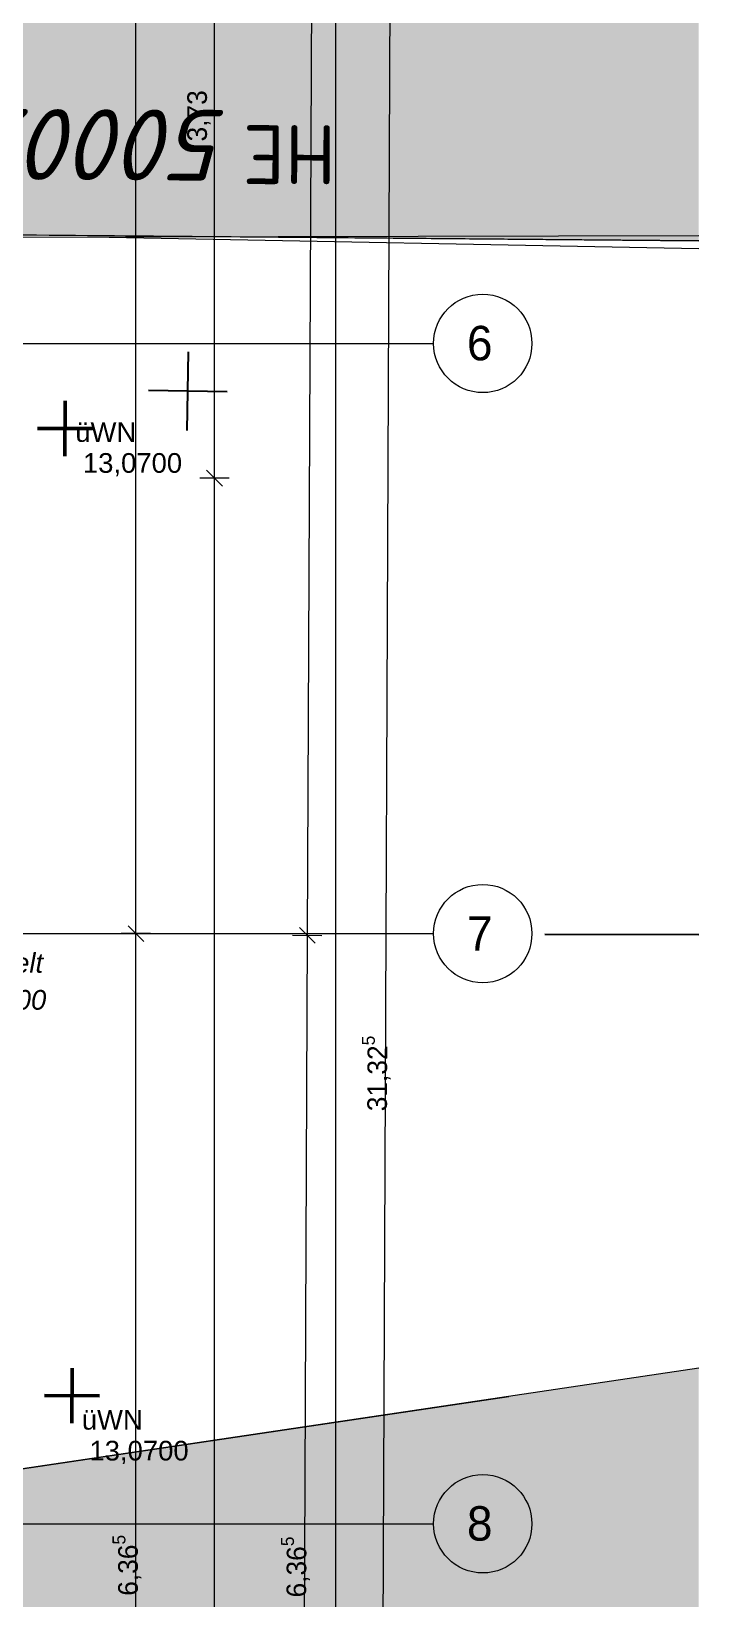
# Model space of a CAD drawing. Header units: metres. Extents: x -14 to 130, y -38 to 4.
# Drawn here: x 19.45 to 22.85, y -18.38 to -10.41 of the extents above; entities that cross this region are included whole.
import ezdxf

# ---------------------------------------------------------------- set-up
doc = ezdxf.new("R2010")
doc.units = ezdxf.units.M
doc.header["$MEASUREMENT"] = 0
for name, pattern in [('Baufluchtlinie', [0.013, 0.008, -0.005]), ('Schnittlinie', [0.006, 0.003, -0.0015, 0, -0.0015]), ('Strichliert_1_-1', [2, 1, -1])]:
    doc.linetypes.add(name, pattern=pattern)
for name, color, linetype in [('-1._KG PP_3_725 Nachbarbebauung', 7, 'Continuous'), ('-1._KG PP_3_851 Marker Schnitt', 7, 'Continuous'), ('-1._KG PP_3_910 Allgemein Lageplan Höhen', 7, 'Continuous'), ('-1._KG PP_3_950 Polierplan Bemaßung', 7, 'Continuous'), ('-1._KG PP_3_Bauwerke_Gebäude - Haus', 7, 'Continuous'), ('-1._KG PP_3_Bemaßen_Sperrmaß 2D', 7, 'Continuous'), ('-1._KG PP_3_Gelände_Geländepunkt', 7, 'Continuous'), ('-1._KG PP_3_Kataster Grenzen_Gebäudegrenze (Hausgrenze) aus Luftbildauswertung', 7, 'Continuous'), ('-1._KG PP_3_Kataster Grenzpunkte_Grenzpunkt (GP) Hausecke_Kennzeichen', 7, 'Continuous'), ('-1._KG PP_3_Kataster Grenzpunkte_Grenzpunkt (GP) Hausecke_Punktnummer', 7, 'Continuous'), ('-1._KG PP_3_Layout_Hektarmarke', 7, 'Continuous'), ('-1._KG PP_3_Neubau_840 Baulinien', 7, 'Continuous')]:
    doc.layers.add(name, color=color, linetype=linetype)
doc.styles.add('ERSTELLTER_STIL_1', font='arial.ttf')
doc.styles.add('ERSTELLTER_STIL_2', font='isocpeur.ttf')
doc.styles.add('ERSTELLTER_STIL_3', font='isocpeur.ttf')
doc.styles.add('ERSTELLTER_STIL_5', font='')
doc.styles.add('ERSTELLTER_STIL_6', font='arialbi.ttf')
doc.styles.get('ERSTELLTER_STIL_5').set_extended_font_data('Eurostile')
doc.linetypes.add('GAS', pattern='A,0,[1,415_260415_PP_VA_1_2 -1 KG1.Shx,S=0.186508,R=0,X=0,Y=0],-26.5,0', length=26.5)

msp = doc.modelspace()

# ---------------------------------------------------------------- hatches: boundary and pattern name
at = {"layer": '-1._KG PP_3_725 Nachbarbebauung', "linetype": 'Continuous', "lineweight": 0, "true_color": 0x1f1f1f}
for points in [[(18.9876, -0.0005), (18.958, -11.4452), (22.8486, -11.478), (22.8486, -0.0037)], [(18.9035, -19.5703), (18.8486, -31.3281), (22.8486, -30.6006), (22.8486, -17.2095), (18.9154, -17.7942)]]:
    msp.add_hatch(color=250, dxfattribs=at).paths.add_polyline_path(points)

# ---------------------------------------------------------------- linework, layer by layer
at = {"layer": '-1._KG PP_3_725 Nachbarbebauung', "color": 8, "linetype": 'Continuous', "lineweight": 13, "ltscale": 1000, "flags": 128}
for points in [[(22.8486, -0.0037), (18.9876, -0.0005), (18.958, -11.4452), (22.8486, -11.478)], [(22.8486, -17.2095), (18.9154, -17.7942), (18.9035, -19.5703), (18.8486, -31.3281), (22.8486, -30.6006)]]:
    msp.add_lwpolyline(points, dxfattribs=at)
at = {"layer": '-1._KG PP_3_851 Marker Schnitt', "color": 112, "linetype": 'Strichliert_1_-1', "lineweight": 13, "ltscale": 1000, "true_color": 0x00cd60}
msp.add_line((18.9368, -11.4604), (22.8486, -11.4508), dxfattribs=at)
at = {"layer": '-1._KG PP_3_910 Allgemein Lageplan Höhen', "color": 7, "linetype": 'Continuous', "lineweight": 13, "ltscale": 1000}
for p, q in [((19.6241, -12.4825), (19.6241, -12.3825)), ((19.5741, -12.4325), (19.6741, -12.4325)), ((19.6096, -17.3483), (19.7096, -17.3483)), ((19.6596, -17.3983), (19.6596, -17.2983))]:
    msp.add_line(p, q, dxfattribs=at)
at = {"layer": '-1._KG PP_3_Bauwerke_Gebäude - Haus', "color": 7, "linetype": 'Continuous', "lineweight": 13, "ltscale": 1000, "true_color": 0xefefef}
msp.add_line((22.8486, -11.478), (19.058, -11.446), dxfattribs=at)
at = {"layer": '-1._KG PP_3_Bemaßen_Sperrmaß 2D', "color": 5, "linetype": 'GAS', "lineweight": 0, "ltscale": 1000}
for p, q in [((21, 3), (21, -36)), ((-1.5, -12), (21, -12)), ((21, -12), (21.5, -12)), ((-1.5, -15), (21, -15)), ((21, -15), (21.5, -15)), ((-1.5, -18), (21, -18)), ((21, -18), (21.5, -18))]:
    msp.add_line(p, q, dxfattribs=at)
at = {"layer": '-1._KG PP_3_Bemaßen_Sperrmaß 2D', "color": 5, "linetype": 'Continuous', "lineweight": 0, "ltscale": 1000}
for centre in [(21.75, -12), (21.75, -15), (21.75, -18)]:
    msp.add_circle(centre, 0.25, dxfattribs=at)
at = {"layer": '-1._KG PP_3_Bemaßen_Sperrmaß 2D', "color": 5, "linetype": 'GAS', "lineweight": 0, "ltscale": 1000}
for p in [(21, -12), (21, -12), (21, -15), (21, -15), (21, -18), (21, -18)]:
    msp.add_point(p, dxfattribs=at)
at = {"layer": '-1._KG PP_3_Gelände_Geländepunkt', "color": 7, "linetype": 'Continuous', "lineweight": 50, "ltscale": 1000}
for p, q in [((19.6249, -12.2925), (19.6236, -12.5725)), ((19.4842, -12.4318), (19.7642, -12.4331)), ((19.6603, -17.2083), (19.6591, -17.4883)), ((19.5197, -17.3477), (19.7997, -17.3489))]:
    msp.add_line(p, q, dxfattribs=at)
at = {"layer": '-1._KG PP_3_Kataster Grenzen_Gebäudegrenze (Hausgrenze) aus Luftbildauswertung', "color": 7, "linetype": 'Schnittlinie', "lineweight": 13, "ltscale": 1000, "true_color": 0xefefef}
for p, q in [((22.8486, -11.5185), (19.058, -11.447)), ((18.9154, -17.7942), (22.8486, -17.2095))]:
    msp.add_line(p, q, dxfattribs=at)
at = {"layer": '-1._KG PP_3_Kataster Grenzpunkte_Grenzpunkt (GP) Hausecke_Kennzeichen', "color": 1, "linetype": 'Continuous', "lineweight": 13, "ltscale": 1000, "true_color": 0xfb0106}
for p, q in [((19.985, -15), (19.985, 0)), ((20.9231, -0.0098), (20.8565, -15.0085)), ((21.3231, -0.0116), (21.1841, -31.3354)), ((19.945, -14.96), (20.025, -15.04)), ((20.8963, -15.0487), (20.8167, -14.9683)), ((20.06, -15), (19.91, -15)), ((19.985, -21.365), (19.985, -15)), ((20.7815, -15.0082), (20.9315, -15.0089)), ((20.8565, -15.0085), (20.8283, -21.3736))]:
    msp.add_line(p, q, dxfattribs=at)
at = {"layer": '-1._KG PP_3_Kataster Grenzpunkte_Grenzpunkt (GP) Hausecke_Kennzeichen', "color": 76, "linetype": 'Continuous', "lineweight": 13, "ltscale": 1000, "true_color": 0x3f7f02}
for p, q in [((20.385, -12.685), (20.385, -8.955)), ((20.345, -12.645), (20.425, -12.725)), ((20.46, -12.685), (20.31, -12.685)), ((20.385, -30.6314), (20.385, -12.685))]:
    msp.add_line(p, q, dxfattribs=at)
at = {"layer": '-1._KG PP_3_Layout_Hektarmarke', "color": 7, "linetype": 'Continuous', "lineweight": 25, "ltscale": 1000}
for p, q in [((20.2454, -12.4431), (20.2527, -12.0432)), ((20.449, -12.2468), (20.0491, -12.2395))]:
    msp.add_line(p, q, dxfattribs=at)
at = {"layer": '-1._KG PP_3_Neubau_840 Baulinien', "color": 1, "linetype": 'Baufluchtlinie', "lineweight": 25, "ltscale": 1000, "true_color": 0xfb0106, "flags": 128}
msp.add_lwpolyline([(-3.9335, -14.9777), (0, -15), (18.9876, -15.0005), (22.8486, -15.0037)], dxfattribs=at)

# ---------------------------------------------------------------- texts
at = {"layer": '-1._KG PP_3_910 Allgemein Lageplan Höhen', "color": 7, "linetype": 'Continuous', "lineweight": 13, "char_height": 0.1, "attachment_point": 1}
for s, insert, style in [('\\A1;{\\pql;\\fArial|b0|i0|c0|p0;\\W1.000000;üWN}', (19.6764, -12.4004), 'ERSTELLTER_STIL_1'), ('\\A1;{\\pql;\\fArial|b0|i0|c0|p0;\\W1.000000; 13,0700}', (19.6764, -12.5575), 'ERSTELLTER_STIL_1'), ('\\A1;{\\pql;\\fArial Italic|b0|i0|c0|p0;\\W1.000000;gemittelt}', (18.985, -15.0989), 'ERSTELLTER_STIL_6'), ('\\A1;{\\pql;\\fArial Italic|b0|i0|c0|p0;\\W1.000000; 13,0700}', (18.985, -15.2867), 'ERSTELLTER_STIL_6'), ('\\A1;{\\pql;\\fArial|b0|i0|c0|p0;\\W1.000000;üWN}', (19.7096, -17.4212), 'ERSTELLTER_STIL_1'), ('\\A1;{\\pql;\\fArial|b0|i0|c0|p0;\\W1.000000; 13,0700}', (19.7096, -17.5783), 'ERSTELLTER_STIL_1')]:
    msp.add_mtext(s, dxfattribs=dict(at, insert=insert, style=style))
at = {"layer": '-1._KG PP_3_950 Polierplan Bemaßung', "color": 76, "linetype": 'Continuous', "lineweight": 13, "true_color": 0x3f7f02, "insert": (20.365, -10.9732), "char_height": 0.1, "width": 0.306373, "attachment_point": 7, "rotation": 90, "style": 'ERSTELLTER_STIL_5'}
msp.add_mtext('\\A1;{\\pql;\\fEurostile|b0|i0|c0|p0;\\W1.000000;3,73}', dxfattribs=at)
at = {"layer": '-1._KG PP_3_Bemaßen_Sperrmaß 2D', "color": 5, "linetype": 'Continuous', "lineweight": 0, "char_height": 0.175, "attachment_point": 1, "style": 'ERSTELLTER_STIL_5'}
for s, insert in [('\\A1;{\\pql;\\pt0;\\fEurostile|b0|i0|c0|p0;\\W1.000000;6}', (21.6695, -11.9107)), ('\\A1;{\\pql;\\pt0;\\fEurostile|b0|i0|c0|p0;\\W1.000000;7}', (21.6695, -14.9125)), ('\\A1;{\\pql;\\pt0;\\fEurostile|b0|i0|c0|p0;\\W1.000000;8}', (21.6695, -17.9107))]:
    msp.add_mtext(s, dxfattribs=dict(at, insert=insert))
at = {"layer": '-1._KG PP_3_Kataster Grenzpunkte_Grenzpunkt (GP) Hausecke_Kennzeichen', "color": 7, "linetype": 'Continuous', "lineweight": 25, "insert": (21.0036, -10.891), "char_height": 0.3, "attachment_point": 7, "rotation": 179.74028, "style": 'ERSTELLTER_STIL_3'}
msp.add_mtext('\\A1;{\\pql;\\fISOCPEUR|b0|i0|c0|p0;\\W1.000000;HE}', dxfattribs=at)
at = {"layer": '-1._KG PP_3_Kataster Grenzpunkte_Grenzpunkt (GP) Hausecke_Kennzeichen', "color": 1, "linetype": 'Continuous', "lineweight": 13, "true_color": 0xfb0106, "char_height": 0.1, "attachment_point": 7, "style": 'ERSTELLTER_STIL_5'}
for s, insert, rotation in [('\\A1;{\\pql;\\fEurostile|b0|i0|c0|p0;\\W1.000000;31,32\\fEurostile|b0|i0|c0|p0;\\W1.000000;\\A1{\\H.66x;\\S5^  ;}}', (21.2915, -15.9032), 89.74578), ('\\A1;{\\pql;\\fEurostile|b0|i0|c0|p0;\\W1.000000;6,36\\fEurostile|b0|i0|c0|p0;\\W1.000000;\\A1{\\H.66x;\\S5^  ;}}', (20.024, -18.366), 90), ('\\A1;{\\pql;\\fEurostile|b0|i0|c0|p0;\\W1.000000;6,36\\fEurostile|b0|i0|c0|p0;\\W1.000000;\\A1{\\H.66x;\\S5^  ;}}', (20.8805, -18.3748), 89.74578)]:
    msp.add_mtext(s, dxfattribs=dict(at, insert=insert, rotation=rotation))
at = {"layer": '-1._KG PP_3_Kataster Grenzpunkte_Grenzpunkt (GP) Hausecke_Punktnummer', "color": 7, "linetype": 'Continuous', "lineweight": 25, "insert": (20.4668, -10.8129), "char_height": 0.36, "attachment_point": 7, "rotation": 179.74028, "style": 'ERSTELLTER_STIL_2'}
msp.add_mtext('\\A1;{\\pql;\\fISOCPEUR|b0|i1|c0|p0;\\W1.000000;50002}', dxfattribs=at)

doc.saveas('drawing.dxf')
